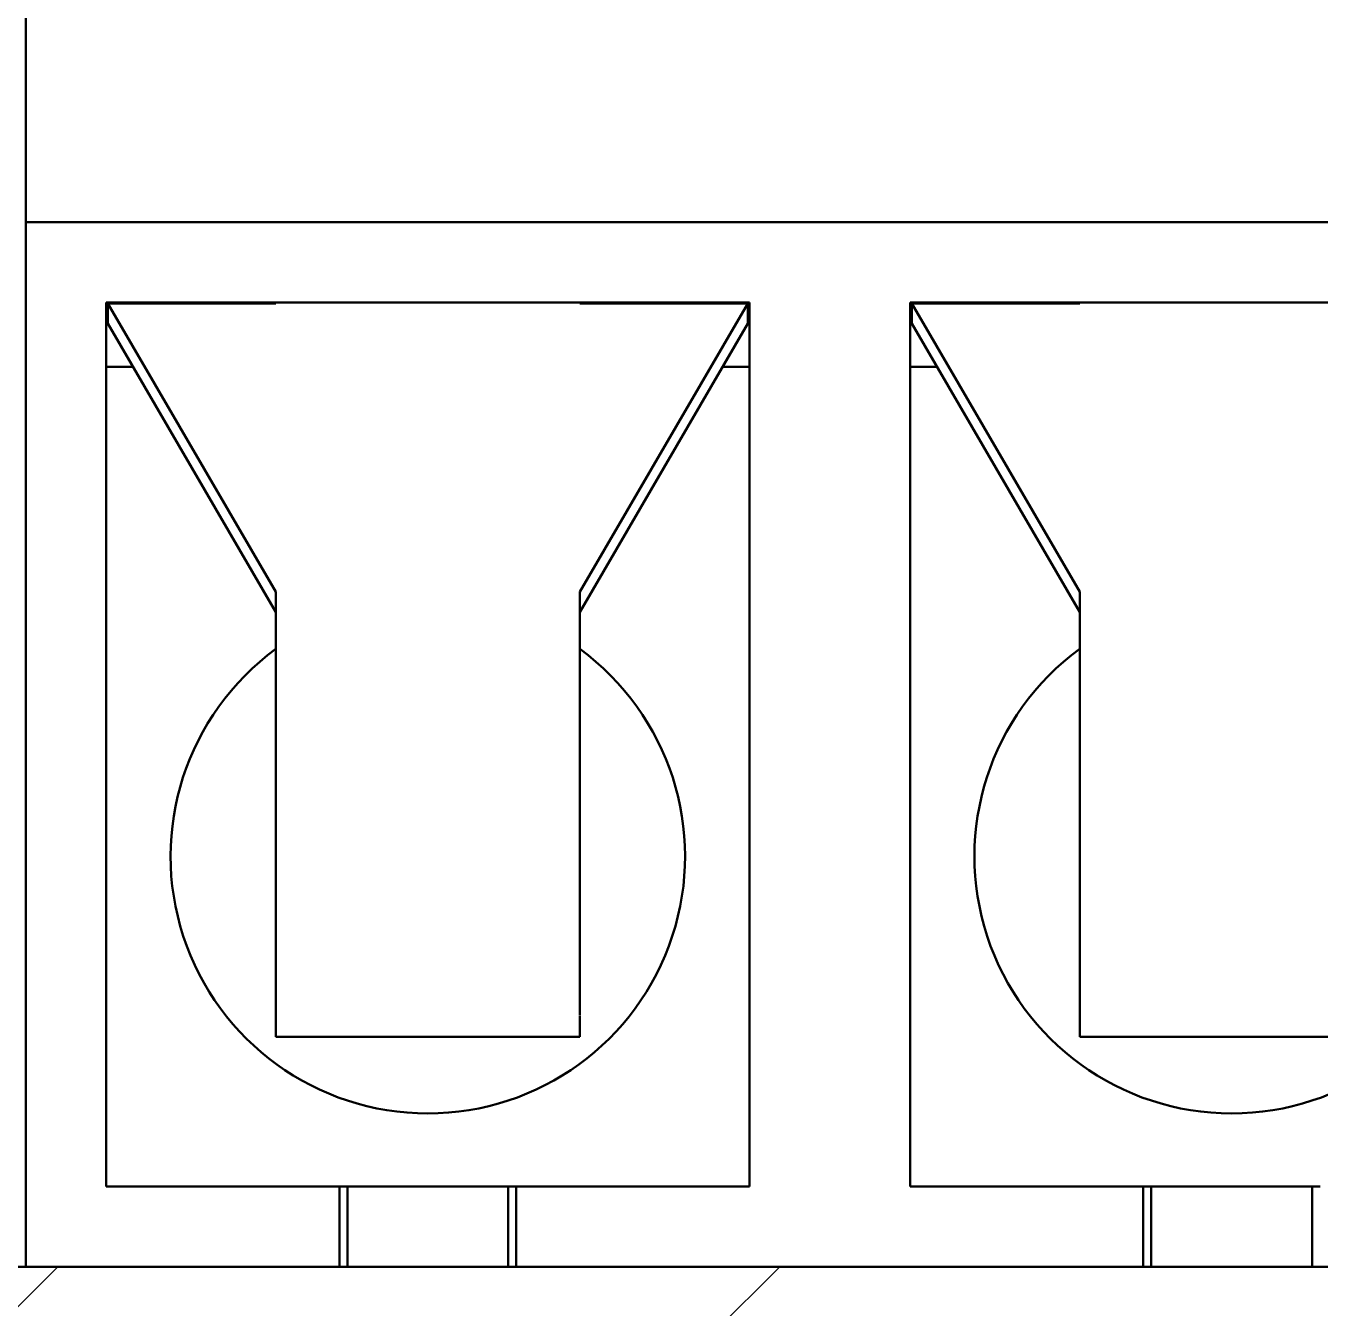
# Model space of a CAD drawing. Header units: millimetres. Extents: x -232 to 1390, y -69 to 653.
# Drawn here: x 185.97 to 194.02, y 298.16 to 306.14 of the extents above; entities that cross this region are included whole.
import ezdxf

# ---------------------------------------------------------------- set-up
doc = ezdxf.new("R2010")
doc.units = ezdxf.units.MM
doc.layers.add('Видимый контур (ГОСТ)', color=7, linetype='Continuous', lineweight=50)
doc.layers.add('Штриховка (ГОСТ)', color=7, linetype='Continuous', lineweight=18)

msp = doc.modelspace()

# ---------------------------------------------------------------- hatches: boundary and pattern name
at = {"layer": 'Штриховка (ГОСТ)'}
h = msp.add_hatch(dxfattribs=at)
h.set_pattern_fill('ANSI31', color=256, scale=25.4, style=0)
h.set_pattern_definition([(45, (0, 0), (-2.245064, 2.245064), [])])
h.paths.add_polyline_path([(172.8415, 298.4193), (172.8415, 298.0079), (208.6035, 298.0079), (208.6035, 298.3168), (208.6035, 298.4193), (205.7409, 298.4193)])
h.paths.add_polyline_path([(164.4775, 298.0079), (164.4775, 298.4193), (131.8529, 298.4193), (128.8529, 298.4193), (128.7005, 298.4193), (128.7005, 298.0079)])
h.paths.add_polyline_path([(164.8415, 298.4193), (164.8415, 298.0079), (172.4775, 298.0079), (172.4775, 298.4193), (171.8095, 298.4193), (170.9595, 298.4193), (166.3595, 298.4193), (165.5095, 298.4193)])

# ---------------------------------------------------------------- linework, layer by layer
at = {"layer": 'Видимый контур (ГОСТ)'}
for p, q in [((185.9675, 308.4193), (185.9675, 304.9193)), ((185.9675, 304.9193), (185.9675, 298.4193)), ((185.9675, 304.9193), (195.9675, 304.9193)), ((186.4675, 304.4193), (186.4675, 298.9193)), ((190.4675, 304.4193), (186.4675, 304.4193)), ((186.4775, 304.4149), (187.5225, 302.6191)), ((187.5225, 304.4149), (186.4775, 304.4149)), ((186.4775, 304.2898), (186.4775, 304.4149)), ((187.5225, 304.4149), (187.5225, 304.4193)), ((189.4125, 304.4149), (189.4125, 304.4193)), ((189.4125, 302.6191), (190.4575, 304.4149)), ((190.4575, 304.4149), (189.4125, 304.4149)), ((190.4575, 304.2898), (190.4575, 304.4149)), ((190.4675, 298.9193), (190.4675, 304.4193)), ((191.4675, 304.4193), (191.4675, 298.9193)), ((195.4675, 304.4193), (191.4675, 304.4193)), ((191.4775, 304.4149), (192.5225, 302.6191)), ((192.5225, 304.4149), (191.4775, 304.4149)), ((191.4775, 304.2898), (191.4775, 304.4149)), ((192.5225, 304.4149), (192.5225, 304.4193)), ((186.4775, 304.2898), (187.5225, 302.494)), ((189.4125, 302.494), (190.4575, 304.2898)), ((191.4775, 304.2898), (192.5225, 302.494)), ((186.4675, 304.0193), (186.6349, 304.0193)), ((190.3001, 304.0193), (190.4675, 304.0193)), ((191.4675, 304.0193), (191.6349, 304.0193)), ((185.9675, 303.1336), (185.9675, 303.1336)), ((185.9675, 302.9304), (185.9675, 302.9304)), ((185.9675, 302.9264), (185.9675, 302.9264)), ((185.9675, 302.8697), (185.9675, 302.8697)), ((185.9675, 302.7367), (185.9675, 302.7367)), ((185.9675, 302.6638), (185.9675, 302.6638)), ((187.5225, 301.8271), (187.5225, 302.6191)), ((189.4125, 302.6191), (189.4125, 301.8271)), ((192.5225, 301.8271), (192.5225, 302.6191)), ((187.5225, 299.9827), (187.5225, 301.8271)), ((189.4125, 299.9827), (189.4125, 301.8271)), ((192.5225, 299.9827), (192.5225, 301.8271)), ((187.5225, 299.9867), (187.5225, 299.8502)), ((189.4125, 299.9792), (189.4125, 299.8502)), ((192.5225, 299.9858), (192.5225, 299.8502)), ((187.5225, 299.8502), (189.4125, 299.8502)), ((192.5225, 299.8502), (194.4125, 299.8502)), ((186.4675, 298.9193), (187.9175, 298.9193)), ((189.0175, 298.9193), (187.9175, 298.9193)), ((187.9175, 298.9193), (187.9175, 298.4193)), ((187.9675, 298.4193), (187.9675, 298.9193)), ((188.9675, 298.4193), (188.9675, 298.9193)), ((189.0175, 298.9193), (190.4675, 298.9193)), ((189.0175, 298.4193), (189.0175, 298.9193)), ((191.4675, 298.9193), (192.9175, 298.9193)), ((194.0175, 298.9193), (192.9175, 298.9193)), ((192.9175, 298.9193), (192.9175, 298.4193)), ((192.9675, 298.4193), (192.9675, 298.9193)), ((193.9675, 298.4193), (193.9675, 298.9193)), ((208.6035, 298.4193), (172.8415, 298.4193))]:
    msp.add_line(p, q, dxfattribs=at)
for centre in [(188.4675, 300.9736), (193.4675, 300.9736)]:
    msp.add_arc(centre, 1.6, 126.20137, 53.79863, dxfattribs=at)

doc.saveas('drawing.dxf')
